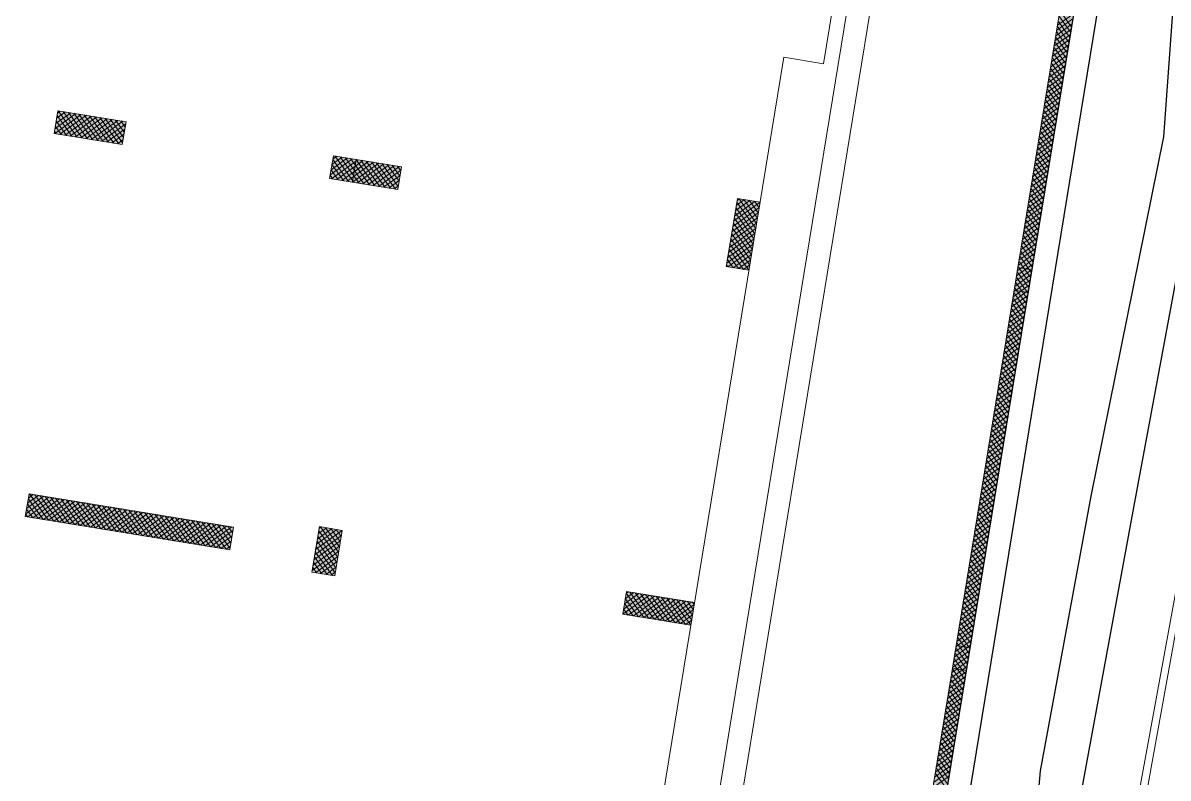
# Model space of a CAD drawing. Header units: metres. Extents: x 7511340 to 7511486, y 4692164 to 4692372.
# Drawn here: x 7511407.56 to 7511427.46, y 4692193 to 4692206.12 of the extents above; entities that cross this region are included whole.
import ezdxf

# ---------------------------------------------------------------- set-up
doc = ezdxf.new("R2010")
doc.units = ezdxf.units.M
for name, color, linetype, lineweight in [('Asfallt', 97, 'Continuous', 0), ('ParcRePo', 7, 'Continuous', 0), ('urbanizem', 1, 'Continuous', 0)]:
    doc.layers.add(name, color=color, linetype=linetype, lineweight=lineweight)
for name, color, linetype in [('bodrumi', 5, 'Continuous'), ('e0', 4, 'Continuous'), ('e1', 4, 'Continuous'), ('e2', 1, 'Continuous')]:
    doc.layers.add(name, color=color, linetype=linetype)
for name, color, linetype, true_color in [('PDF_2D Drafting - General', 7, 'Continuous', 0x999999), ('PDF_A - Muret', 7, 'Continuous', 0xaaaaaa), ('PDF_A - Shtyllat', 7, 'Continuous', 0x999999)]:
    doc.layers.add(name, color=color, linetype=linetype, true_color=true_color)

msp = doc.modelspace()

# ---------------------------------------------------------------- linework, layer by layer
at = {"layer": 'Asfallt'}
msp.add_polyline3d([(7511404.403, 4692273.175, 619.961), (7511401.488, 4692249.649, 619.892), (7511397.329, 4692206.248, 619.854), (7511395.371, 4692183.618, 619.839), (7511395.627, 4692182.623, 619.894), (7511395.907, 4692181.586, 619.902), (7511396.191, 4692181.272, 619.919), (7511396.715, 4692180.907, 619.923), (7511397.256, 4692180.8, 619.878), (7511414.766, 4692176.268, 619.774), (7511418.852, 4692175.217, 619.731), (7511420.837, 4692174.645, 619.657), (7511421.531, 4692174.761, 619.63), (7511421.996, 4692174.813, 619.607), (7511422.248, 4692175.07, 619.631), (7511422.506, 4692175.39, 619.618), (7511422.614, 4692175.596, 619.693), (7511422.821, 4692175.949, 619.549), (7511423.13, 4692176.487, 619.53), (7511424.316, 4692177.369, 619.53), (7511433.508, 4692228.296, 619.412), (7511440.37, 4692264.898, 619.373)], dxfattribs=at)
at = {"layer": 'bodrumi', "flags": 128}
msp.add_lwpolyline([(7511422.033, 4692183.074), (7511426.969, 4692213.275), (7511399.479, 4692217.768), (7511396.566, 4692188.662, 0.396098), (7511397.817, 4692187.032)], format="xyb", close=True, dxfattribs=at)
at = {"layer": 'e0', "color": 6, "linetype": 'Continuous', "lineweight": 20, "flags": 128}
msp.add_lwpolyline([(7511423.12, 4692213.903), (7511418.951, 4692188.392), (7511400.346, 4692191.433), (7511404.516, 4692216.944)], dxfattribs=at)
at = {"layer": 'e1', "flags": 128}
msp.add_lwpolyline([(7511422.364, 4692182.615), (7511427.429, 4692213.605), (7511399.123, 4692218.231), (7511396.168, 4692188.702, 0.396098), (7511397.752, 4692186.637)], format="xyb", close=True, dxfattribs=at)
at = {"layer": 'e1', "linetype": 'Continuous', "lineweight": 20, "elevation": 613.255, "flags": 128}
msp.add_lwpolyline([(7511423.515, 4692213.839), (7511419.281, 4692187.933), (7511399.887, 4692191.102), (7511404.121, 4692217.009)], dxfattribs=at)
at = {"layer": 'e2'}
msp.add_polyline3d([(7511400.144, 4692185.014, 619.707), (7511406.645, 4692183.268, 619.712), (7511410.931, 4692182.793, 619.834), (7511419.224, 4692181.066, 619.742), (7511423.016, 4692181.413, 619.405), (7511423.694, 4692183.258, 619.225), (7511424.836, 4692188.462, 619.161), (7511425.244, 4692193.12, 619.294), (7511426.125, 4692197.892, 619.277), (7511427.391, 4692204.14, 619.204), (7511428.084, 4692213.744, 613.896), (7511428.007, 4692215.982, 619.365), (7511429.663, 4692217.241, 619.316), (7511430.32, 4692216.45, 619.345), (7511430.001, 4692214.913, 619.363), (7511428, 4692203.837, 619.283), (7511426.864, 4692197.695, 619.391), (7511425.955, 4692192.757, 619.316), (7511425.152, 4692188.306, 619.298), (7511423.429, 4692179.932, 619.502), (7511421.276, 4692179.272, 619.683), (7511406.296, 4692181.95, 619.832), (7511398.809, 4692184.212, 619.878)], dxfattribs=at)
at = {"layer": 'ParcRePo', "flags": 128}
msp.add_lwpolyline([(7511438.476, 4692258.633), (7511437.466, 4692250.214), (7511433.445, 4692226.686), (7511431.285, 4692219.136), (7511431.165, 4692215.906), (7511428.644, 4692201.967), (7511424.053, 4692176.878), (7511392.374, 4692184.299), (7511391.774, 4692184.439), (7511391.754, 4692184.439), (7511391.594, 4692184.479), (7511374.173, 4692189.119), (7511355.624, 4692194.06), (7511353.224, 4692194.68), (7511356.019, 4692233.288), (7511356.846, 4692244.708), (7511357.263, 4692252.689), (7511359.038, 4692286.715)], dxfattribs=at)
at = {"layer": 'PDF_2D Drafting - General', "color": 8, "lineweight": 9, "true_color": 0x7f7f7f}
msp.add_lwpolyline([(7511422.033, 4692183.074), (7511426.969, 4692213.275)], dxfattribs=at)
at = {"layer": 'PDF_A - Muret', "color": 8, "lineweight": 18, "true_color": 0x7f7f7f}
for points in [[(7511425.819, 4692207.788), (7511424.852, 4692201.866)], [(7511425.098, 4692201.826), (7511426.066, 4692207.748)], [(7511424.787, 4692201.472), (7511423.779, 4692195.303)], [(7511424.026, 4692195.263), (7511425.034, 4692201.431)], [(7511423.714, 4692194.908), (7511422.988, 4692190.467)], [(7511423.235, 4692190.427), (7511423.961, 4692194.868)]]:
    msp.add_lwpolyline(points, dxfattribs=at)
at = {"layer": 'PDF_A - Muret', "lineweight": 9}
for points in [[(7511425.826, 4692206.281), (7511425.539, 4692206.075)], [(7511425.787, 4692206.043), (7511425.581, 4692206.33)], [(7511425.797, 4692206.1), (7511425.51, 4692205.893)], [(7511425.812, 4692206.191), (7511425.525, 4692205.984)], [(7511425.743, 4692205.771), (7511425.537, 4692206.058)], [(7511425.758, 4692205.861), (7511425.551, 4692206.148)], [(7511425.773, 4692205.952), (7511425.566, 4692206.239)], [(7511425.767, 4692205.918), (7511425.48, 4692205.712)], [(7511425.782, 4692206.009), (7511425.495, 4692205.803)], [(7511425.713, 4692205.589), (7511425.507, 4692205.876)], [(7511425.728, 4692205.68), (7511425.522, 4692205.967)], [(7511425.737, 4692205.737), (7511425.45, 4692205.531)], [(7511425.752, 4692205.828), (7511425.465, 4692205.621)], [(7511425.684, 4692205.408), (7511425.477, 4692205.695)], [(7511425.698, 4692205.498), (7511425.492, 4692205.785)], [(7511425.693, 4692205.465), (7511425.406, 4692205.258)], [(7511425.708, 4692205.556), (7511425.421, 4692205.349)], [(7511425.723, 4692205.646), (7511425.436, 4692205.44)], [(7511425.654, 4692205.226), (7511425.448, 4692205.513)], [(7511425.669, 4692205.317), (7511425.462, 4692205.604)], [(7511425.663, 4692205.283), (7511425.376, 4692205.077)], [(7511425.678, 4692205.374), (7511425.391, 4692205.168)], [(7511425.624, 4692205.045), (7511425.418, 4692205.332)], [(7511425.639, 4692205.136), (7511425.433, 4692205.423)], [(7511425.634, 4692205.102), (7511425.347, 4692204.896)], [(7511425.648, 4692205.193), (7511425.361, 4692204.986)], [(7511425.58, 4692204.773), (7511425.373, 4692205.06)], [(7511425.595, 4692204.863), (7511425.388, 4692205.15)], [(7511425.609, 4692204.954), (7511425.403, 4692205.241)], [(7511425.604, 4692204.92), (7511425.317, 4692204.714)], [(7511425.619, 4692205.011), (7511425.332, 4692204.805)], [(7511425.55, 4692204.591), (7511425.344, 4692204.878)], [(7511425.565, 4692204.682), (7511425.359, 4692204.969)], [(7511425.574, 4692204.739), (7511425.287, 4692204.533)], [(7511425.589, 4692204.83), (7511425.302, 4692204.623)], [(7511425.521, 4692204.41), (7511425.314, 4692204.697)], [(7511425.535, 4692204.5), (7511425.329, 4692204.788)], [(7511425.53, 4692204.467), (7511425.243, 4692204.26)], [(7511425.545, 4692204.558), (7511425.258, 4692204.351)], [(7511425.559, 4692204.648), (7511425.272, 4692204.442)], [(7511425.491, 4692204.228), (7511425.284, 4692204.515)], [(7511425.506, 4692204.319), (7511425.299, 4692204.606)], [(7511425.5, 4692204.285), (7511425.213, 4692204.079)], [(7511425.515, 4692204.376), (7511425.228, 4692204.17)], [(7511425.461, 4692204.047), (7511425.255, 4692204.334)], [(7511425.476, 4692204.138), (7511425.27, 4692204.425)], [(7511425.471, 4692204.104), (7511425.184, 4692203.898)], [(7511425.485, 4692204.195), (7511425.198, 4692203.988)], [(7511425.417, 4692203.775), (7511425.21, 4692204.062)], [(7511425.432, 4692203.865), (7511425.225, 4692204.152)], [(7511425.446, 4692203.956), (7511425.24, 4692204.243)], [(7511425.441, 4692203.922), (7511425.154, 4692203.716)], [(7511425.456, 4692204.013), (7511425.169, 4692203.807)], [(7511425.387, 4692203.593), (7511425.181, 4692203.88)], [(7511425.402, 4692203.684), (7511425.196, 4692203.971)], [(7511425.411, 4692203.741), (7511425.124, 4692203.535)], [(7511425.426, 4692203.832), (7511425.139, 4692203.625)], [(7511425.357, 4692203.412), (7511425.151, 4692203.699)], [(7511425.372, 4692203.503), (7511425.166, 4692203.79)], [(7511425.367, 4692203.469), (7511425.08, 4692203.262)], [(7511425.382, 4692203.56), (7511425.095, 4692203.353)], [(7511425.396, 4692203.65), (7511425.109, 4692203.444)], [(7511425.328, 4692203.23), (7511425.121, 4692203.517)], [(7511425.343, 4692203.321), (7511425.136, 4692203.608)], [(7511425.337, 4692203.287), (7511425.05, 4692203.081)], [(7511425.352, 4692203.378), (7511425.065, 4692203.172)], [(7511425.298, 4692203.049), (7511425.092, 4692203.336)], [(7511425.313, 4692203.14), (7511425.107, 4692203.427)], [(7511425.307, 4692203.106), (7511425.02, 4692202.9)], [(7511425.322, 4692203.197), (7511425.035, 4692202.99)], [(7511425.268, 4692202.867), (7511425.062, 4692203.155)], [(7511425.283, 4692202.958), (7511425.077, 4692203.245)], [(7511425.278, 4692202.925), (7511424.991, 4692202.718)], [(7511425.293, 4692203.015), (7511425.006, 4692202.809)], [(7511425.224, 4692202.595), (7511425.018, 4692202.882)], [(7511425.239, 4692202.686), (7511425.032, 4692202.973)], [(7511425.254, 4692202.777), (7511425.047, 4692203.064)], [(7511425.248, 4692202.743), (7511424.961, 4692202.537)], [(7511425.263, 4692202.834), (7511424.976, 4692202.627)], [(7511425.194, 4692202.414), (7511424.988, 4692202.701)], [(7511425.209, 4692202.505), (7511425.003, 4692202.792)], [(7511425.204, 4692202.471), (7511424.917, 4692202.265)], [(7511425.218, 4692202.562), (7511424.931, 4692202.355)], [(7511425.233, 4692202.652), (7511424.946, 4692202.446)], [(7511425.165, 4692202.232), (7511424.958, 4692202.519)], [(7511425.179, 4692202.323), (7511424.973, 4692202.61)], [(7511425.174, 4692202.289), (7511424.887, 4692202.083)], [(7511425.189, 4692202.38), (7511424.902, 4692202.174)], [(7511425.135, 4692202.051), (7511424.929, 4692202.338)], [(7511425.15, 4692202.142), (7511424.943, 4692202.429)], [(7511425.144, 4692202.108), (7511424.857, 4692201.902)], [(7511425.159, 4692202.199), (7511424.872, 4692201.992)], [(7511425.105, 4692201.869), (7511424.899, 4692202.157)], [(7511425.12, 4692201.96), (7511424.914, 4692202.247)], [(7511424.87, 4692201.863), (7511424.854, 4692201.884)], [(7511424.96, 4692201.849), (7511424.869, 4692201.975)], [(7511425.051, 4692201.834), (7511424.884, 4692202.066)], [(7511425.129, 4692202.017), (7511424.907, 4692201.857)], [(7511425.115, 4692201.927), (7511424.998, 4692201.842)], [(7511425.1, 4692201.836), (7511425.088, 4692201.828)], [(7511425.011, 4692201.292), (7511424.724, 4692201.085)], [(7511425.026, 4692201.382), (7511424.739, 4692201.176)], [(7511424.992, 4692201.438), (7511424.754, 4692201.267)], [(7511424.972, 4692201.053), (7511424.766, 4692201.34)], [(7511424.901, 4692201.453), (7511424.768, 4692201.357)], [(7511424.987, 4692201.144), (7511424.78, 4692201.431)], [(7511424.811, 4692201.468), (7511424.783, 4692201.448)], [(7511425.002, 4692201.234), (7511424.837, 4692201.463)], [(7511425.016, 4692201.325), (7511424.928, 4692201.449)], [(7511425.031, 4692201.416), (7511425.018, 4692201.434)], [(7511424.981, 4692201.11), (7511424.694, 4692200.904)], [(7511424.996, 4692201.201), (7511424.709, 4692200.994)], [(7511424.942, 4692200.872), (7511424.736, 4692201.159)], [(7511424.957, 4692200.962), (7511424.751, 4692201.249)], [(7511424.952, 4692200.929), (7511424.665, 4692200.722)], [(7511424.966, 4692201.019), (7511424.679, 4692200.813)], [(7511424.898, 4692200.599), (7511424.691, 4692200.886)], [(7511424.913, 4692200.69), (7511424.706, 4692200.977)], [(7511424.927, 4692200.781), (7511424.721, 4692201.068)], [(7511424.922, 4692200.747), (7511424.635, 4692200.541)], [(7511424.937, 4692200.838), (7511424.65, 4692200.632)], [(7511424.868, 4692200.418), (7511424.662, 4692200.705)], [(7511424.883, 4692200.509), (7511424.677, 4692200.796)], [(7511424.892, 4692200.566), (7511424.605, 4692200.359)], [(7511424.907, 4692200.656), (7511424.62, 4692200.45)], [(7511424.838, 4692200.236), (7511424.632, 4692200.524)], [(7511424.853, 4692200.327), (7511424.647, 4692200.614)], [(7511424.848, 4692200.294), (7511424.561, 4692200.087)], [(7511424.863, 4692200.384), (7511424.576, 4692200.178)], [(7511424.877, 4692200.475), (7511424.59, 4692200.269)], [(7511424.809, 4692200.055), (7511424.602, 4692200.342)], [(7511424.824, 4692200.146), (7511424.617, 4692200.433)], [(7511424.818, 4692200.112), (7511424.531, 4692199.906)], [(7511424.833, 4692200.203), (7511424.546, 4692199.996)], [(7511424.779, 4692199.874), (7511424.573, 4692200.161)], [(7511424.794, 4692199.964), (7511424.588, 4692200.251)], [(7511424.788, 4692199.931), (7511424.501, 4692199.724)], [(7511424.803, 4692200.021), (7511424.516, 4692199.815)], [(7511424.735, 4692199.601), (7511424.528, 4692199.889)], [(7511424.749, 4692199.692), (7511424.543, 4692199.979)], [(7511424.764, 4692199.783), (7511424.558, 4692200.07)], [(7511424.759, 4692199.749), (7511424.472, 4692199.543)], [(7511424.774, 4692199.84), (7511424.487, 4692199.634)], [(7511424.705, 4692199.42), (7511424.499, 4692199.707)], [(7511424.72, 4692199.511), (7511424.513, 4692199.798)], [(7511424.729, 4692199.568), (7511424.442, 4692199.361)], [(7511424.744, 4692199.659), (7511424.457, 4692199.452)], [(7511424.675, 4692199.238), (7511424.469, 4692199.526)], [(7511424.69, 4692199.329), (7511424.484, 4692199.616)], [(7511424.685, 4692199.296), (7511424.398, 4692199.089)], [(7511424.699, 4692199.386), (7511424.412, 4692199.18)], [(7511424.714, 4692199.477), (7511424.427, 4692199.271)], [(7511424.646, 4692199.057), (7511424.439, 4692199.344)], [(7511424.66, 4692199.148), (7511424.454, 4692199.435)], [(7511424.655, 4692199.114), (7511424.368, 4692198.908)], [(7511424.67, 4692199.205), (7511424.383, 4692198.998)], [(7511424.616, 4692198.876), (7511424.41, 4692199.163)], [(7511424.631, 4692198.966), (7511424.424, 4692199.253)], [(7511424.625, 4692198.933), (7511424.338, 4692198.726)], [(7511424.64, 4692199.023), (7511424.353, 4692198.817)], [(7511424.572, 4692198.603), (7511424.365, 4692198.891)], [(7511424.586, 4692198.694), (7511424.38, 4692198.981)], [(7511424.601, 4692198.785), (7511424.395, 4692199.072)], [(7511424.596, 4692198.751), (7511424.309, 4692198.545)], [(7511424.61, 4692198.842), (7511424.323, 4692198.636)], [(7511424.542, 4692198.422), (7511424.335, 4692198.709)], [(7511424.557, 4692198.513), (7511424.35, 4692198.8)], [(7511424.566, 4692198.57), (7511424.279, 4692198.363)], [(7511424.581, 4692198.661), (7511424.294, 4692198.454)], [(7511424.512, 4692198.241), (7511424.306, 4692198.528)], [(7511424.527, 4692198.331), (7511424.321, 4692198.618)], [(7511424.522, 4692198.298), (7511424.235, 4692198.091)], [(7511424.536, 4692198.388), (7511424.249, 4692198.182)], [(7511424.551, 4692198.479), (7511424.264, 4692198.273)], [(7511424.483, 4692198.059), (7511424.276, 4692198.346)], [(7511424.497, 4692198.15), (7511424.291, 4692198.437)], [(7511424.492, 4692198.116), (7511424.205, 4692197.91)], [(7511424.507, 4692198.207), (7511424.22, 4692198.001)], [(7511424.453, 4692197.878), (7511424.247, 4692198.165)], [(7511424.468, 4692197.968), (7511424.261, 4692198.255)], [(7511424.462, 4692197.935), (7511424.175, 4692197.728)], [(7511424.477, 4692198.026), (7511424.19, 4692197.819)], [(7511424.423, 4692197.696), (7511424.217, 4692197.983)], [(7511424.438, 4692197.787), (7511424.232, 4692198.074)], [(7511424.433, 4692197.753), (7511424.146, 4692197.547)], [(7511424.447, 4692197.844), (7511424.16, 4692197.638)], [(7511424.379, 4692197.424), (7511424.172, 4692197.711)], [(7511424.394, 4692197.515), (7511424.187, 4692197.802)], [(7511424.408, 4692197.605), (7511424.202, 4692197.893)], [(7511424.403, 4692197.572), (7511424.116, 4692197.365)], [(7511424.418, 4692197.663), (7511424.131, 4692197.456)], [(7511424.349, 4692197.243), (7511424.143, 4692197.53)], [(7511424.364, 4692197.333), (7511424.158, 4692197.62)], [(7511424.358, 4692197.3), (7511424.071, 4692197.093)], [(7511424.373, 4692197.39), (7511424.086, 4692197.184)], [(7511424.388, 4692197.481), (7511424.101, 4692197.275)], [(7511424.319, 4692197.061), (7511424.113, 4692197.348)], [(7511424.334, 4692197.152), (7511424.128, 4692197.439)], [(7511424.329, 4692197.118), (7511424.042, 4692196.912)], [(7511424.344, 4692197.209), (7511424.057, 4692197.003)], [(7511424.29, 4692196.88), (7511424.083, 4692197.167)], [(7511424.305, 4692196.97), (7511424.098, 4692197.258)], [(7511424.299, 4692196.937), (7511424.012, 4692196.73)], [(7511424.314, 4692197.028), (7511424.027, 4692196.821)], [(7511424.26, 4692196.698), (7511424.054, 4692196.985)], [(7511424.275, 4692196.789), (7511424.069, 4692197.076)], [(7511424.269, 4692196.755), (7511423.982, 4692196.549)], [(7511424.284, 4692196.846), (7511423.997, 4692196.64)], [(7511424.216, 4692196.426), (7511424.009, 4692196.713)], [(7511424.23, 4692196.517), (7511424.024, 4692196.804)], [(7511424.245, 4692196.608), (7511424.039, 4692196.895)], [(7511424.24, 4692196.574), (7511423.953, 4692196.367)], [(7511424.255, 4692196.665), (7511423.968, 4692196.458)], [(7511424.186, 4692196.245), (7511423.98, 4692196.532)], [(7511424.201, 4692196.335), (7511423.994, 4692196.622)], [(7511424.195, 4692196.302), (7511423.908, 4692196.095)], [(7511424.21, 4692196.393), (7511423.923, 4692196.186)], [(7511424.225, 4692196.483), (7511423.938, 4692196.277)], [(7511424.156, 4692196.063), (7511423.95, 4692196.35)], [(7511424.171, 4692196.154), (7511423.965, 4692196.441)], [(7511424.166, 4692196.12), (7511423.879, 4692195.914)], [(7511424.18, 4692196.211), (7511423.893, 4692196.005)], [(7511424.127, 4692195.882), (7511423.92, 4692196.169)], [(7511424.141, 4692195.972), (7511423.935, 4692196.26)], [(7511424.136, 4692195.939), (7511423.849, 4692195.732)], [(7511424.151, 4692196.03), (7511423.864, 4692195.823)], [(7511424.097, 4692195.7), (7511423.891, 4692195.987)], [(7511424.112, 4692195.791), (7511423.905, 4692196.078)], [(7511424.106, 4692195.757), (7511423.819, 4692195.551)], [(7511424.121, 4692195.848), (7511423.834, 4692195.642)], [(7511424.053, 4692195.428), (7511423.846, 4692195.715)], [(7511424.067, 4692195.519), (7511423.861, 4692195.806)], [(7511424.082, 4692195.61), (7511423.876, 4692195.897)], [(7511424.077, 4692195.576), (7511423.79, 4692195.37)], [(7511424.092, 4692195.667), (7511423.805, 4692195.46)], [(7511424.009, 4692195.266), (7511423.817, 4692195.534)], [(7511424.038, 4692195.337), (7511423.831, 4692195.624)], [(7511423.828, 4692195.295), (7511423.787, 4692195.352)], [(7511423.919, 4692195.28), (7511423.802, 4692195.443)], [(7511424.062, 4692195.485), (7511423.803, 4692195.299)], [(7511424.047, 4692195.395), (7511423.894, 4692195.284)], [(7511424.032, 4692195.304), (7511423.985, 4692195.27)], [(7511423.943, 4692194.76), (7511423.656, 4692194.553)], [(7511423.958, 4692194.85), (7511423.671, 4692194.644)], [(7511423.889, 4692194.43), (7511423.683, 4692194.717)], [(7511423.888, 4692194.88), (7511423.686, 4692194.734)], [(7511423.904, 4692194.521), (7511423.698, 4692194.808)], [(7511423.798, 4692194.895), (7511423.701, 4692194.825)], [(7511423.919, 4692194.612), (7511423.713, 4692194.899)], [(7511423.934, 4692194.702), (7511423.795, 4692194.895)], [(7511423.949, 4692194.793), (7511423.886, 4692194.88)], [(7511423.914, 4692194.578), (7511423.627, 4692194.372)], [(7511423.928, 4692194.669), (7511423.641, 4692194.462)], [(7511423.86, 4692194.249), (7511423.653, 4692194.536)], [(7511423.875, 4692194.339), (7511423.668, 4692194.627)], [(7511423.884, 4692194.397), (7511423.597, 4692194.19)], [(7511423.899, 4692194.487), (7511423.612, 4692194.281)], [(7511423.83, 4692194.067), (7511423.624, 4692194.354)], [(7511423.845, 4692194.158), (7511423.639, 4692194.445)], [(7511423.839, 4692194.124), (7511423.552, 4692193.918)], [(7511423.854, 4692194.215), (7511423.567, 4692194.009)], [(7511423.869, 4692194.306), (7511423.582, 4692194.099)], [(7511423.8, 4692193.886), (7511423.594, 4692194.173)], [(7511423.815, 4692193.977), (7511423.609, 4692194.264)], [(7511423.81, 4692193.943), (7511423.523, 4692193.736)], [(7511423.825, 4692194.034), (7511423.538, 4692193.827)], [(7511423.771, 4692193.704), (7511423.564, 4692193.991)], [(7511423.786, 4692193.795), (7511423.579, 4692194.082)], [(7511423.78, 4692193.762), (7511423.493, 4692193.555)], [(7511423.795, 4692193.852), (7511423.508, 4692193.646)], [(7511423.726, 4692193.432), (7511423.52, 4692193.719)], [(7511423.741, 4692193.523), (7511423.535, 4692193.81)], [(7511423.756, 4692193.614), (7511423.55, 4692193.901)], [(7511423.75, 4692193.58), (7511423.463, 4692193.374)], [(7511423.765, 4692193.671), (7511423.478, 4692193.464)], [(7511423.697, 4692193.251), (7511423.49, 4692193.538)], [(7511423.711, 4692193.341), (7511423.505, 4692193.629)], [(7511423.721, 4692193.399), (7511423.434, 4692193.192)], [(7511423.736, 4692193.489), (7511423.449, 4692193.283)], [(7511423.667, 4692193.069), (7511423.461, 4692193.356)], [(7511423.682, 4692193.16), (7511423.475, 4692193.447)], [(7511423.676, 4692193.126), (7511423.389, 4692192.92)], [(7511423.691, 4692193.217), (7511423.404, 4692193.011)], [(7511423.706, 4692193.308), (7511423.419, 4692193.101)], [(7511423.637, 4692192.888), (7511423.431, 4692193.175)], [(7511423.652, 4692192.979), (7511423.446, 4692193.266)], [(7511423.662, 4692193.036), (7511423.374, 4692192.829)], [(7511423.623, 4692192.797), (7511423.416, 4692193.084)]]:
    msp.add_lwpolyline(points, dxfattribs=at)
at = {"layer": 'PDF_A - Muret', "color": 254, "true_color": 0xcccccc, "transparency": 33554559}
for points in [[(7511425.098, 4692201.826), (7511424.852, 4692201.866), (7511426.066, 4692207.748), (7511425.819, 4692207.788)], [(7511424.026, 4692195.263), (7511423.779, 4692195.303), (7511425.034, 4692201.431), (7511424.787, 4692201.472)], [(7511423.235, 4692190.427), (7511422.988, 4692190.467), (7511423.961, 4692194.868), (7511423.714, 4692194.908)]]:
    msp.add_solid(points, dxfattribs=at)
at = {"layer": 'PDF_A - Shtyllat', "color": 8, "lineweight": 18, "true_color": 0x7f7f7f}
for points in [[(7511408.172, 4692204.592), (7511408.108, 4692204.198)], [(7511409.357, 4692204.399), (7511408.172, 4692204.592)], [(7511409.292, 4692204.004), (7511409.357, 4692204.399)], [(7511408.108, 4692204.198), (7511409.292, 4692204.004)], [(7511412.959, 4692203.81), (7511412.894, 4692203.415)], [(7511414.143, 4692203.617), (7511412.959, 4692203.81)], [(7511413.354, 4692203.746), (7511413.289, 4692203.351)], [(7511414.143, 4692203.617), (7511413.354, 4692203.746)], [(7511414.079, 4692203.222), (7511414.143, 4692203.617)], [(7511414.079, 4692203.222), (7511414.143, 4692203.617)], [(7511412.894, 4692203.415), (7511414.079, 4692203.222)], [(7511413.289, 4692203.351), (7511414.079, 4692203.222)], [(7511419.979, 4692203.068), (7511419.785, 4692201.884)], [(7511420.374, 4692203.004), (7511419.979, 4692203.068)], [(7511420.18, 4692201.819), (7511420.374, 4692203.004)], [(7511419.785, 4692201.884), (7511420.18, 4692201.819)], [(7511424.852, 4692201.866), (7511424.787, 4692201.472)], [(7511425.098, 4692201.826), (7511424.852, 4692201.866)], [(7511425.034, 4692201.431), (7511425.098, 4692201.826)], [(7511424.787, 4692201.472), (7511425.034, 4692201.431)], [(7511407.672, 4692197.936), (7511407.607, 4692197.541)], [(7511411.225, 4692197.355), (7511407.672, 4692197.936)], [(7511407.607, 4692197.541), (7511411.16, 4692196.96)], [(7511411.16, 4692196.96), (7511411.225, 4692197.355)], [(7511412.716, 4692197.365), (7511412.587, 4692196.575)], [(7511413.111, 4692197.3), (7511412.716, 4692197.365)], [(7511412.982, 4692196.511), (7511413.111, 4692197.3)], [(7511412.587, 4692196.575), (7511412.982, 4692196.511)], [(7511418.052, 4692196.239), (7511417.988, 4692195.844)], [(7511419.236, 4692196.046), (7511418.052, 4692196.239)], [(7511419.172, 4692195.651), (7511419.236, 4692196.046)], [(7511417.988, 4692195.844), (7511419.172, 4692195.651)], [(7511423.779, 4692195.303), (7511423.714, 4692194.908)], [(7511424.026, 4692195.263), (7511423.779, 4692195.303)], [(7511423.961, 4692194.868), (7511424.026, 4692195.263)], [(7511423.714, 4692194.908), (7511423.961, 4692194.868)]]:
    msp.add_lwpolyline(points, dxfattribs=at)
at = {"layer": 'PDF_A - Shtyllat', "lineweight": 5}
for points in [[(7511408.577, 4692204.526), (7511408.117, 4692204.196)], [(7511408.486, 4692204.541), (7511408.121, 4692204.279)], [(7511408.395, 4692204.556), (7511408.136, 4692204.369)], [(7511408.305, 4692204.571), (7511408.151, 4692204.46)], [(7511408.416, 4692204.147), (7511408.158, 4692204.506)], [(7511408.214, 4692204.586), (7511408.165, 4692204.551)], [(7511408.507, 4692204.133), (7511408.176, 4692204.592)], [(7511408.668, 4692204.512), (7511408.208, 4692204.181)], [(7511408.597, 4692204.118), (7511408.267, 4692204.577)], [(7511408.758, 4692204.497), (7511408.299, 4692204.166)], [(7511408.688, 4692204.103), (7511408.358, 4692204.562)], [(7511408.849, 4692204.482), (7511408.39, 4692204.152)], [(7511408.779, 4692204.088), (7511408.449, 4692204.547)], [(7511408.94, 4692204.467), (7511408.48, 4692204.137)], [(7511408.87, 4692204.073), (7511408.539, 4692204.532)], [(7511408.96, 4692204.058), (7511408.63, 4692204.518)], [(7511409.051, 4692204.044), (7511408.721, 4692204.503)], [(7511409.142, 4692204.029), (7511408.811, 4692204.488)], [(7511409.232, 4692204.014), (7511408.902, 4692204.473)], [(7511408.235, 4692204.177), (7511408.128, 4692204.325)], [(7511408.325, 4692204.162), (7511408.143, 4692204.415)], [(7511409.03, 4692204.452), (7511408.571, 4692204.122)], [(7511409.121, 4692204.437), (7511408.662, 4692204.107)], [(7511409.212, 4692204.423), (7511408.753, 4692204.092)], [(7511409.303, 4692204.408), (7511408.843, 4692204.078)], [(7511409.351, 4692204.362), (7511408.934, 4692204.063)], [(7511409.297, 4692204.035), (7511408.993, 4692204.458)], [(7511409.336, 4692204.271), (7511409.025, 4692204.048)], [(7511409.312, 4692204.126), (7511409.084, 4692204.443)], [(7511409.327, 4692204.217), (7511409.174, 4692204.429)], [(7511409.342, 4692204.307), (7511409.265, 4692204.414)], [(7511409.356, 4692204.398), (7511409.356, 4692204.399)], [(7511408.144, 4692204.192), (7511408.114, 4692204.234)], [(7511409.321, 4692204.181), (7511409.115, 4692204.033)], [(7511409.306, 4692204.09), (7511409.206, 4692204.018)], [(7511413.294, 4692203.755), (7511412.904, 4692203.475)], [(7511413.204, 4692203.77), (7511412.919, 4692203.565)], [(7511413.385, 4692203.74), (7511412.926, 4692203.41)], [(7511413.113, 4692203.785), (7511412.934, 4692203.656)], [(7511413.224, 4692203.361), (7511412.948, 4692203.745)], [(7511413.022, 4692203.8), (7511412.949, 4692203.747)], [(7511413.315, 4692203.347), (7511412.985, 4692203.806)], [(7511413.476, 4692203.726), (7511413.017, 4692203.395)], [(7511413.406, 4692203.332), (7511413.075, 4692203.791)], [(7511413.567, 4692203.711), (7511413.107, 4692203.381)], [(7511413.496, 4692203.317), (7511413.166, 4692203.776)], [(7511413.657, 4692203.696), (7511413.198, 4692203.366)], [(7511413.587, 4692203.302), (7511413.257, 4692203.761)], [(7511413.748, 4692203.681), (7511413.289, 4692203.351)], [(7511413.748, 4692203.681), (7511413.289, 4692203.351)], [(7511413.657, 4692203.696), (7511413.304, 4692203.442)], [(7511413.567, 4692203.711), (7511413.319, 4692203.533)], [(7511413.476, 4692203.726), (7511413.334, 4692203.623)], [(7511413.678, 4692203.287), (7511413.348, 4692203.747)], [(7511413.385, 4692203.74), (7511413.349, 4692203.714)], [(7511413.678, 4692203.287), (7511413.353, 4692203.74)], [(7511413.839, 4692203.666), (7511413.379, 4692203.336)], [(7511413.839, 4692203.666), (7511413.379, 4692203.336)], [(7511413.769, 4692203.273), (7511413.438, 4692203.732)], [(7511413.769, 4692203.273), (7511413.438, 4692203.732)], [(7511413.859, 4692203.258), (7511413.529, 4692203.717)], [(7511413.859, 4692203.258), (7511413.529, 4692203.717)], [(7511413.95, 4692203.243), (7511413.62, 4692203.702)], [(7511413.95, 4692203.243), (7511413.62, 4692203.702)], [(7511414.041, 4692203.228), (7511413.711, 4692203.687)], [(7511414.041, 4692203.228), (7511413.711, 4692203.687)], [(7511414.087, 4692203.275), (7511413.801, 4692203.672)], [(7511414.087, 4692203.275), (7511413.801, 4692203.672)], [(7511412.952, 4692203.406), (7511412.904, 4692203.473)], [(7511413.043, 4692203.391), (7511412.919, 4692203.564)], [(7511413.134, 4692203.376), (7511412.934, 4692203.655)], [(7511413.406, 4692203.332), (7511413.308, 4692203.467)], [(7511413.496, 4692203.317), (7511413.323, 4692203.558)], [(7511413.587, 4692203.302), (7511413.338, 4692203.649)], [(7511413.93, 4692203.651), (7511413.47, 4692203.321)], [(7511413.93, 4692203.651), (7511413.47, 4692203.321)], [(7511414.02, 4692203.637), (7511413.561, 4692203.306)], [(7511414.02, 4692203.637), (7511413.561, 4692203.306)], [(7511414.111, 4692203.622), (7511413.652, 4692203.292)], [(7511414.111, 4692203.622), (7511413.652, 4692203.292)], [(7511414.134, 4692203.558), (7511413.742, 4692203.277)], [(7511414.134, 4692203.558), (7511413.742, 4692203.277)], [(7511414.119, 4692203.467), (7511413.833, 4692203.262)], [(7511414.119, 4692203.467), (7511413.833, 4692203.262)], [(7511414.102, 4692203.365), (7511413.892, 4692203.658)], [(7511414.102, 4692203.365), (7511413.892, 4692203.658)], [(7511414.117, 4692203.456), (7511413.983, 4692203.643)], [(7511414.117, 4692203.456), (7511413.983, 4692203.643)], [(7511414.132, 4692203.547), (7511414.073, 4692203.628)], [(7511414.132, 4692203.547), (7511414.073, 4692203.628)], [(7511413.315, 4692203.347), (7511413.293, 4692203.377)], [(7511414.104, 4692203.377), (7511413.924, 4692203.247)], [(7511414.104, 4692203.377), (7511413.924, 4692203.247)], [(7511414.089, 4692203.286), (7511414.015, 4692203.232)], [(7511414.089, 4692203.286), (7511414.015, 4692203.232)], [(7511420.358, 4692202.91), (7511419.899, 4692202.58)], [(7511420.373, 4692203.001), (7511419.914, 4692202.67)], [(7511420.286, 4692203.018), (7511419.929, 4692202.761)], [(7511420.195, 4692203.033), (7511419.943, 4692202.852)], [(7511420.283, 4692202.452), (7511419.953, 4692202.911)], [(7511420.104, 4692203.048), (7511419.958, 4692202.943)], [(7511420.298, 4692202.542), (7511419.968, 4692203.002)], [(7511420.014, 4692203.062), (7511419.973, 4692203.033)], [(7511420.313, 4692202.633), (7511420.003, 4692203.064)], [(7511420.328, 4692202.724), (7511420.094, 4692203.049)], [(7511420.343, 4692202.815), (7511420.185, 4692203.035)], [(7511420.357, 4692202.905), (7511420.275, 4692203.02)], [(7511420.372, 4692202.996), (7511420.366, 4692203.005)], [(7511420.329, 4692202.728), (7511419.869, 4692202.398)], [(7511420.343, 4692202.819), (7511419.884, 4692202.489)], [(7511420.254, 4692202.27), (7511419.923, 4692202.73)], [(7511420.268, 4692202.361), (7511419.938, 4692202.82)], [(7511420.299, 4692202.547), (7511419.84, 4692202.217)], [(7511420.314, 4692202.638), (7511419.854, 4692202.307)], [(7511420.224, 4692202.089), (7511419.894, 4692202.548)], [(7511420.239, 4692202.18), (7511419.909, 4692202.639)], [(7511420.254, 4692202.275), (7511419.795, 4692201.945)], [(7511420.269, 4692202.366), (7511419.81, 4692202.035)], [(7511420.284, 4692202.456), (7511419.825, 4692202.126)], [(7511420.177, 4692201.82), (7511419.849, 4692202.276)], [(7511420.194, 4692201.907), (7511419.864, 4692202.367)], [(7511420.209, 4692201.998), (7511419.879, 4692202.457)], [(7511420.24, 4692202.184), (7511419.815, 4692201.879)], [(7511419.996, 4692201.849), (7511419.82, 4692202.095)], [(7511420.087, 4692201.835), (7511419.834, 4692202.185)], [(7511420.225, 4692202.093), (7511419.906, 4692201.864)], [(7511419.814, 4692201.879), (7511419.79, 4692201.913)], [(7511419.905, 4692201.864), (7511419.805, 4692202.004)], [(7511420.21, 4692202.003), (7511419.997, 4692201.849)], [(7511420.195, 4692201.912), (7511420.087, 4692201.834)], [(7511420.18, 4692201.821), (7511420.178, 4692201.82)], [(7511425.085, 4692201.745), (7511424.798, 4692201.539)], [(7511425.088, 4692201.828), (7511424.813, 4692201.629)], [(7511425.018, 4692201.434), (7511424.825, 4692201.703)], [(7511424.998, 4692201.842), (7511424.828, 4692201.72)], [(7511425.046, 4692201.507), (7511424.84, 4692201.794)], [(7511424.907, 4692201.857), (7511424.842, 4692201.811)], [(7511425.061, 4692201.597), (7511424.87, 4692201.863)], [(7511425.076, 4692201.688), (7511424.96, 4692201.849)], [(7511425.09, 4692201.779), (7511425.051, 4692201.834)], [(7511424.837, 4692201.463), (7511424.795, 4692201.522)], [(7511424.928, 4692201.449), (7511424.81, 4692201.612)], [(7511425.07, 4692201.654), (7511424.811, 4692201.468)], [(7511425.055, 4692201.564), (7511424.901, 4692201.453)], [(7511425.041, 4692201.473), (7511424.992, 4692201.438)], [(7511407.927, 4692197.894), (7511407.63, 4692197.681)], [(7511407.836, 4692197.909), (7511407.645, 4692197.772)], [(7511407.745, 4692197.924), (7511407.66, 4692197.862)], [(7511408.009, 4692197.475), (7511407.679, 4692197.935)], [(7511408.1, 4692197.461), (7511407.77, 4692197.92)], [(7511408.191, 4692197.446), (7511407.861, 4692197.905)], [(7511408.017, 4692197.879), (7511407.615, 4692197.59)], [(7511407.828, 4692197.505), (7511407.643, 4692197.762)], [(7511408.108, 4692197.864), (7511407.649, 4692197.534)], [(7511407.919, 4692197.49), (7511407.658, 4692197.853)], [(7511408.199, 4692197.85), (7511407.74, 4692197.519)], [(7511408.29, 4692197.835), (7511407.83, 4692197.505)], [(7511408.38, 4692197.82), (7511407.921, 4692197.49)], [(7511408.282, 4692197.431), (7511407.951, 4692197.89)], [(7511408.471, 4692197.805), (7511408.012, 4692197.475)], [(7511408.372, 4692197.416), (7511408.042, 4692197.875)], [(7511408.562, 4692197.79), (7511408.102, 4692197.46)], [(7511408.463, 4692197.401), (7511408.133, 4692197.86)], [(7511408.652, 4692197.776), (7511408.193, 4692197.445)], [(7511408.554, 4692197.386), (7511408.224, 4692197.846)], [(7511408.743, 4692197.761), (7511408.284, 4692197.43)], [(7511408.644, 4692197.372), (7511408.314, 4692197.831)], [(7511408.834, 4692197.746), (7511408.375, 4692197.416)], [(7511408.735, 4692197.357), (7511408.405, 4692197.816)], [(7511408.925, 4692197.731), (7511408.465, 4692197.401)], [(7511408.826, 4692197.342), (7511408.496, 4692197.801)], [(7511409.015, 4692197.716), (7511408.556, 4692197.386)], [(7511408.917, 4692197.327), (7511408.586, 4692197.786)], [(7511409.106, 4692197.701), (7511408.647, 4692197.371)], [(7511409.007, 4692197.312), (7511408.677, 4692197.771)], [(7511409.098, 4692197.297), (7511408.768, 4692197.757)], [(7511409.189, 4692197.283), (7511408.859, 4692197.742)], [(7511409.28, 4692197.268), (7511408.949, 4692197.727)], [(7511409.37, 4692197.253), (7511409.04, 4692197.712)], [(7511409.461, 4692197.238), (7511409.131, 4692197.697)], [(7511407.647, 4692197.535), (7511407.614, 4692197.58)], [(7511407.737, 4692197.52), (7511407.628, 4692197.671)], [(7511409.197, 4692197.687), (7511408.738, 4692197.356)], [(7511409.288, 4692197.672), (7511408.828, 4692197.342)], [(7511409.378, 4692197.657), (7511408.919, 4692197.327)], [(7511409.469, 4692197.642), (7511409.01, 4692197.312)], [(7511409.56, 4692197.627), (7511409.1, 4692197.297)], [(7511409.65, 4692197.612), (7511409.191, 4692197.282)], [(7511409.552, 4692197.223), (7511409.221, 4692197.683)], [(7511409.741, 4692197.598), (7511409.282, 4692197.267)], [(7511409.642, 4692197.208), (7511409.312, 4692197.668)], [(7511409.832, 4692197.583), (7511409.373, 4692197.253)], [(7511409.733, 4692197.194), (7511409.403, 4692197.653)], [(7511409.923, 4692197.568), (7511409.463, 4692197.238)], [(7511409.824, 4692197.179), (7511409.494, 4692197.638)], [(7511410.013, 4692197.553), (7511409.554, 4692197.223)], [(7511409.915, 4692197.164), (7511409.584, 4692197.623)], [(7511410.104, 4692197.538), (7511409.645, 4692197.208)], [(7511410.005, 4692197.149), (7511409.675, 4692197.608)], [(7511410.195, 4692197.523), (7511409.735, 4692197.193)], [(7511410.096, 4692197.134), (7511409.766, 4692197.594)], [(7511410.285, 4692197.509), (7511409.826, 4692197.178)], [(7511410.187, 4692197.119), (7511409.857, 4692197.579)], [(7511410.278, 4692197.105), (7511409.947, 4692197.564)], [(7511410.368, 4692197.09), (7511410.038, 4692197.549)], [(7511410.459, 4692197.075), (7511410.129, 4692197.534)], [(7511410.55, 4692197.06), (7511410.219, 4692197.519)], [(7511410.64, 4692197.045), (7511410.31, 4692197.505)], [(7511410.376, 4692197.494), (7511409.917, 4692197.164)], [(7511410.467, 4692197.479), (7511410.008, 4692197.149)], [(7511410.558, 4692197.464), (7511410.098, 4692197.134)], [(7511410.648, 4692197.449), (7511410.189, 4692197.119)], [(7511410.739, 4692197.434), (7511410.28, 4692197.104)], [(7511410.83, 4692197.42), (7511410.371, 4692197.089)], [(7511410.731, 4692197.03), (7511410.401, 4692197.49)], [(7511410.921, 4692197.405), (7511410.461, 4692197.075)], [(7511410.822, 4692197.016), (7511410.492, 4692197.475)], [(7511411.011, 4692197.39), (7511410.552, 4692197.06)], [(7511410.913, 4692197.001), (7511410.582, 4692197.46)], [(7511411.102, 4692197.375), (7511410.643, 4692197.045)], [(7511411.003, 4692196.986), (7511410.673, 4692197.445)], [(7511411.193, 4692197.36), (7511410.733, 4692197.03)], [(7511411.094, 4692196.971), (7511410.764, 4692197.43)], [(7511411.215, 4692197.296), (7511410.824, 4692197.015)], [(7511411.164, 4692196.985), (7511410.855, 4692197.416)], [(7511411.179, 4692197.076), (7511410.945, 4692197.401)], [(7511411.194, 4692197.166), (7511411.036, 4692197.386)], [(7511411.209, 4692197.257), (7511411.127, 4692197.371)], [(7511411.224, 4692197.348), (7511411.217, 4692197.356)], [(7511413.111, 4692197.298), (7511412.651, 4692196.968)], [(7511413.022, 4692197.315), (7511412.666, 4692197.059)], [(7511412.931, 4692197.33), (7511412.681, 4692197.149)], [(7511412.841, 4692197.344), (7511412.696, 4692197.24)], [(7511412.75, 4692197.359), (7511412.711, 4692197.331)], [(7511413.049, 4692196.924), (7511412.735, 4692197.362)], [(7511413.064, 4692197.015), (7511412.825, 4692197.347)], [(7511413.079, 4692197.105), (7511412.916, 4692197.332)], [(7511413.094, 4692197.196), (7511413.007, 4692197.317)], [(7511413.109, 4692197.287), (7511413.098, 4692197.302)], [(7511411.2, 4692197.206), (7511410.915, 4692197)], [(7511411.186, 4692197.115), (7511411.006, 4692196.986)], [(7511413.081, 4692197.117), (7511412.622, 4692196.787)], [(7511413.096, 4692197.208), (7511412.636, 4692196.877)], [(7511413.005, 4692196.652), (7511412.675, 4692197.111)], [(7511413.02, 4692196.743), (7511412.689, 4692197.202)], [(7511413.035, 4692196.833), (7511412.704, 4692197.293)], [(7511411.171, 4692197.024), (7511411.096, 4692196.971)], [(7511413.051, 4692196.935), (7511412.592, 4692196.605)], [(7511413.066, 4692197.026), (7511412.607, 4692196.696)], [(7511412.942, 4692196.517), (7511412.645, 4692196.93)], [(7511412.99, 4692196.561), (7511412.66, 4692197.02)], [(7511412.76, 4692196.547), (7511412.615, 4692196.748)], [(7511412.851, 4692196.532), (7511412.63, 4692196.839)], [(7511413.036, 4692196.845), (7511412.648, 4692196.565)], [(7511413.022, 4692196.754), (7511412.738, 4692196.55)], [(7511412.669, 4692196.562), (7511412.601, 4692196.657)], [(7511413.007, 4692196.663), (7511412.829, 4692196.536)], [(7511412.992, 4692196.572), (7511412.92, 4692196.521)], [(7511418.451, 4692196.174), (7511417.991, 4692195.844)], [(7511418.36, 4692196.189), (7511418.002, 4692195.931)], [(7511418.269, 4692196.204), (7511418.017, 4692196.022)], [(7511418.178, 4692196.219), (7511418.031, 4692196.113)], [(7511418.261, 4692195.8), (7511418.032, 4692196.118)], [(7511418.088, 4692196.233), (7511418.046, 4692196.204)], [(7511418.352, 4692195.785), (7511418.047, 4692196.209)], [(7511418.541, 4692196.159), (7511418.082, 4692195.829)], [(7511418.443, 4692195.77), (7511418.112, 4692196.229)], [(7511418.632, 4692196.144), (7511418.173, 4692195.814)], [(7511418.533, 4692195.755), (7511418.203, 4692196.215)], [(7511418.723, 4692196.13), (7511418.263, 4692195.799)], [(7511418.624, 4692195.74), (7511418.294, 4692196.2)], [(7511418.813, 4692196.115), (7511418.354, 4692195.785)], [(7511418.715, 4692195.726), (7511418.384, 4692196.185)], [(7511418.805, 4692195.711), (7511418.475, 4692196.17)], [(7511418.896, 4692195.696), (7511418.566, 4692196.155)], [(7511418.987, 4692195.681), (7511418.657, 4692196.14)], [(7511419.078, 4692195.666), (7511418.747, 4692196.126)], [(7511419.168, 4692195.651), (7511418.838, 4692196.111)], [(7511418.08, 4692195.829), (7511418.003, 4692195.937)], [(7511418.17, 4692195.815), (7511418.017, 4692196.027)], [(7511418.904, 4692196.1), (7511418.445, 4692195.77)], [(7511418.995, 4692196.085), (7511418.536, 4692195.755)], [(7511419.086, 4692196.07), (7511418.626, 4692195.74)], [(7511419.176, 4692196.055), (7511418.717, 4692195.725)], [(7511419.231, 4692196.015), (7511418.808, 4692195.71)], [(7511419.216, 4692195.924), (7511418.898, 4692195.696)], [(7511419.186, 4692195.738), (7511418.929, 4692196.096)], [(7511419.201, 4692195.829), (7511419.02, 4692196.081)], [(7511419.216, 4692195.92), (7511419.11, 4692196.066)], [(7511419.231, 4692196.01), (7511419.201, 4692196.051)], [(7511417.989, 4692195.844), (7511417.988, 4692195.846)], [(7511419.202, 4692195.833), (7511418.989, 4692195.681)], [(7511419.187, 4692195.743), (7511419.08, 4692195.666)], [(7511419.172, 4692195.652), (7511419.171, 4692195.651)], [(7511424.003, 4692195.122), (7511423.716, 4692194.916)], [(7511424.017, 4692195.213), (7511423.73, 4692195.007)], [(7511423.985, 4692195.27), (7511423.745, 4692195.097)], [(7511423.964, 4692194.884), (7511423.757, 4692195.171)], [(7511423.894, 4692195.284), (7511423.76, 4692195.188)], [(7511423.978, 4692194.974), (7511423.772, 4692195.262)], [(7511423.803, 4692195.299), (7511423.775, 4692195.279)], [(7511423.993, 4692195.065), (7511423.828, 4692195.295)], [(7511424.008, 4692195.156), (7511423.919, 4692195.28)], [(7511424.023, 4692195.247), (7511424.009, 4692195.266)], [(7511423.795, 4692194.895), (7511423.728, 4692194.989)], [(7511423.886, 4692194.88), (7511423.742, 4692195.08)], [(7511423.988, 4692195.032), (7511423.798, 4692194.895)], [(7511423.973, 4692194.941), (7511423.888, 4692194.88)]]:
    msp.add_lwpolyline(points, dxfattribs=at)
at = {"layer": 'PDF_A - Shtyllat', "color": 253, "true_color": 0xaaaaaa, "transparency": 33554559}
for points in [[(7511409.292, 4692204.004), (7511408.108, 4692204.198), (7511409.357, 4692204.399), (7511408.172, 4692204.592)], [(7511414.079, 4692203.222), (7511412.894, 4692203.415), (7511414.143, 4692203.617), (7511412.959, 4692203.81)], [(7511414.079, 4692203.222), (7511413.289, 4692203.351), (7511414.143, 4692203.617), (7511413.354, 4692203.746)], [(7511419.785, 4692201.884), (7511419.979, 4692203.068), (7511420.18, 4692201.819), (7511420.374, 4692203.004)], [(7511425.034, 4692201.431), (7511424.787, 4692201.472), (7511425.098, 4692201.826), (7511424.852, 4692201.866)], [(7511411.16, 4692196.96), (7511407.607, 4692197.541), (7511411.225, 4692197.355), (7511407.672, 4692197.936)], [(7511412.982, 4692196.511), (7511412.587, 4692196.575), (7511413.111, 4692197.3), (7511412.716, 4692197.365)], [(7511419.172, 4692195.651), (7511417.988, 4692195.844), (7511419.236, 4692196.046), (7511418.052, 4692196.239)], [(7511423.961, 4692194.868), (7511423.714, 4692194.908), (7511424.026, 4692195.263), (7511423.779, 4692195.303)]]:
    msp.add_solid(points, dxfattribs=at)
at = {"layer": 'urbanizem', "color": 253, "linetype": 'Continuous', "true_color": 0x999999, "flags": 128}
msp.add_lwpolyline([(7511418.107, 4692189.138), (7511420.785, 4692205.52), (7511421.477, 4692205.407), (7511422.872, 4692213.944), (7511404.024, 4692217.025), (7511399.951, 4692192.105)], close=True, dxfattribs=at)

doc.saveas('drawing.dxf')
